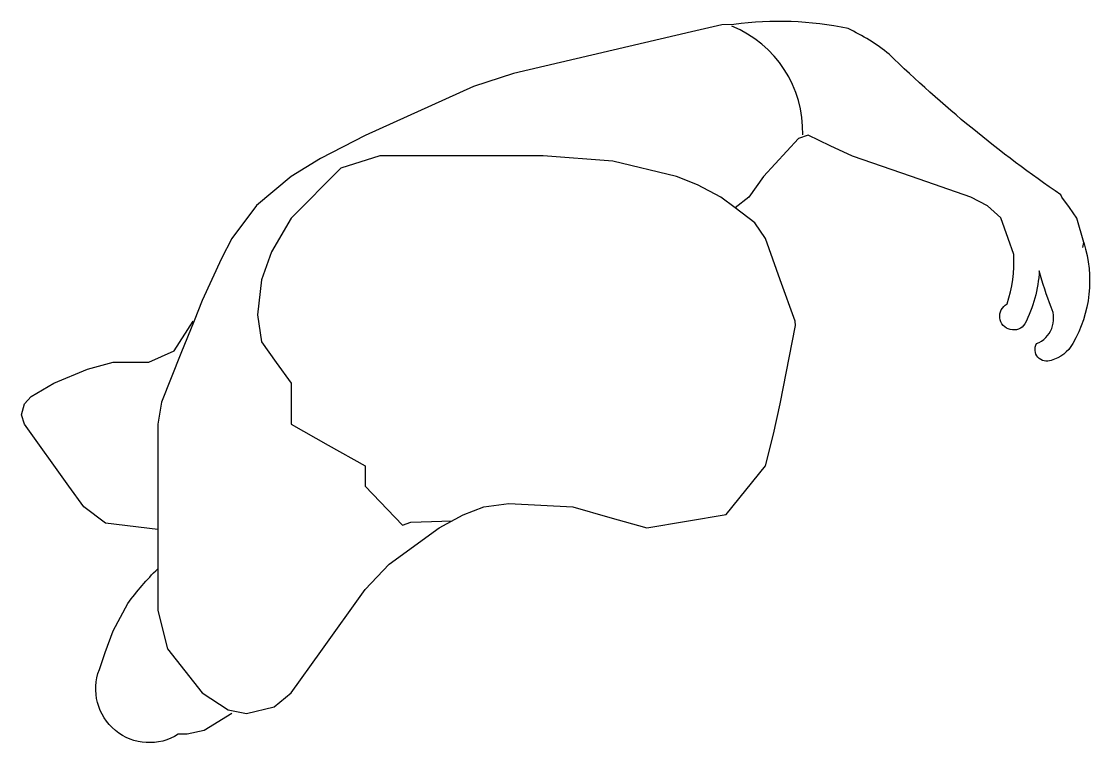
# Model space of a CAD drawing. Extents: x -0.475 to 0.468, y -0.37 to 0.267.
import ezdxf

# ---------------------------------------------------------------- set-up
doc = ezdxf.new("R2010")
doc.units = 0
doc.layers.get('0').update_dxf_attribs({"linetype": 'CONTINUOUS'})

msp = doc.modelspace()

# ---------------------------------------------------------------- linework, layer by layer
for points in [[(0.25435, 0.2603, 0.0872), (0.15361, 0.26401, -0.433623)], [(0.21432, 0.16634, 0.311948), (0.15187, 0.26247, 1.358377)], [(0.44207, 0.11345, -0.042638), (0.29073, 0.23766, 0.060699), (0.25435, 0.2603, -0.074212)], [(0.46246, 0.07122, -0.209164), (0.45272, -0.01798, -0.196523), (0.43375, -0.03276, -0.716949), (0.42079, -0.01798, 0.422929), (0.43375, 0.01421, -0.032383), (0.42316, 0.0464, -0.100269), (0.41051, -0.00057, -1.281476), (0.3947, 0.01707, 0.090201), (0.40066, 0.06065, 0.267152)], [(-0.28944, -0.34477), (-0.31401, -0.35982), (-0.3289, -0.36312), (-0.33679, -0.36312, -0.723469), (-0.40649, -0.30588), (-0.40125, -0.29083), (-0.39421, -0.27171), (-0.38132, -0.24763, -0.044075), (-0.35498, -0.21699)]]:
    msp.add_lwpolyline(points, format="xyb")
for points in [[(0.14296, 0.26361), (0.11606, 0.25744), (-0.04088, 0.22075), (-0.07619, 0.2092), (-0.17173, 0.16603), (-0.21126, 0.14547), (-0.23728, 0.12966), (-0.26779, 0.10409), (-0.28944, 0.07494), (-0.29875, 0.05715), (-0.31575, 0.02022), (-0.32292, 0.00222)], [(0.15361, 0.26401), (0.14296, 0.26361)], [(0.40066, 0.06065), (0.39562, 0.07483), (0.38916, 0.09301), (0.37743, 0.10387), (0.36285, 0.11136), (0.31046, 0.1297), (0.2583, 0.14773), (0.23868, 0.1569), (0.21907, 0.16607), (0.21053, 0.16326), (0.17983, 0.1297), (0.17325, 0.12053), (0.16668, 0.11136), (0.15471, 0.10188)], [(0.15471, 0.10188), (0.14214, 0.11131), (0.12154, 0.12225), (0.10291, 0.12966), (0.04661, 0.14324), (-0.0148, 0.148), (-0.09327, 0.148), (-0.15881, 0.148), (-0.19327, 0.13712), (-0.23728, 0.09297), (-0.25464, 0.0631), (-0.26336, 0.03825), (-0.26691, 0.00748), (-0.26336, -0.01647), (-0.25032, -0.03465), (-0.23728, -0.05284), (-0.23728, -0.07103), (-0.23728, -0.08921), (-0.20451, -0.10756), (-0.17173, -0.1259), (-0.17173, -0.13492), (-0.17173, -0.14393), (-0.13896, -0.17837), (-0.13169, -0.17581)], [(0.46167, 0.06702), (0.46246, 0.07122), (0.45624, 0.09297), (0.44967, 0.10214), (0.44309, 0.11131), (0.44207, 0.11345)], [(-0.29283, -0.34155), (-0.27651, -0.34477), (-0.25224, -0.33877), (-0.23728, -0.32643), (-0.21097, -0.29005), (-0.17173, -0.23534), (-0.15075, -0.21278), (-0.10642, -0.18062), (-0.08529, -0.16914), (-0.06719, -0.16228), (-0.04508, -0.15908), (0.01128, -0.16228), (0.04405, -0.17145), (0.07683, -0.18062), (0.14681, -0.16891), (0.18138, -0.1259), (0.1885, -0.09806), (0.19453, -0.07118), (0.20798, -0.00187), (0.20768, 0.00188), (0.19453, 0.03825), (0.18138, 0.07494), (0.17221, 0.08877), (0.15471, 0.10188)], [(-0.35498, -0.1822), (-0.40113, -0.17665), (-0.42029, -0.16228), (-0.43345, -0.14393), (-0.47268, -0.08921), (-0.47533, -0.08098), (-0.47268, -0.07118), (-0.46669, -0.06466), (-0.4466, -0.05284), (-0.417, -0.04054), (-0.39421, -0.0345), (-0.38117, -0.0345), (-0.36292, -0.0345), (-0.34051, -0.02442), (-0.32368, 0.00188)], [(-0.32292, 0.00222), (-0.3345, -0.02681)], [(-0.3345, -0.02681), (-0.35158, -0.06964), (-0.35498, -0.08921), (-0.35498, -0.18062), (-0.35498, -0.1822)], [(-0.13169, -0.17581), (-0.09511, -0.17447)], [(-0.35498, -0.1822), (-0.35498, -0.21699)], [(-0.35498, -0.21699), (-0.35498, -0.25368), (-0.34643, -0.28753), (-0.31575, -0.32643), (-0.29283, -0.34155)]]:
    msp.add_lwpolyline(points)

doc.saveas('drawing.dxf')
